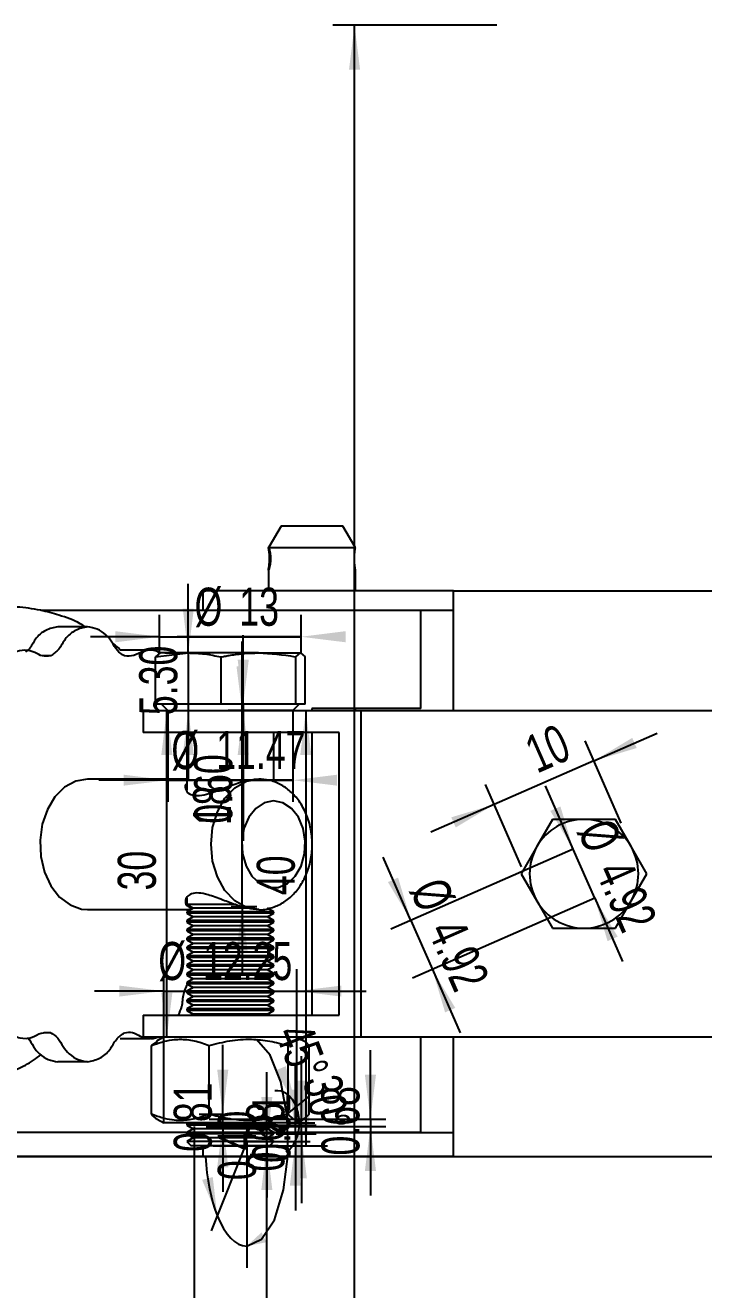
# Model space of a CAD drawing. Header units: millimetres. Extents: x 118 to 1056, y 18 to 712.
# Drawn here: x 273.1 to 335.4, y 325.8 to 442 of the extents above; entities that cross this region are included whole.
import ezdxf

# ---------------------------------------------------------------- set-up
doc = ezdxf.new("R2010")
doc.units = ezdxf.units.MM
doc.layers.add('10', color=7, linetype='Continuous')
doc.styles.add('SLDTEXTSTYLE5', font='TXT', dxfattribs={"width": 0.7})
doc.dimstyles.new('SLDDIMSTYLE0', dxfattribs={"dimtxt": 3.5, "dimasz": 4.08, "dimexe": 0, "dimexo": 0.0625, "dimgap": 0.875, "dimtad": 2, "dimrnd": 1e-09, "dimzin": 12, "dimdsep": 46, "dimtxsty": 'SLDTEXTSTYLE5', "dimsah": 1, "dimcen": 0.09, "dimadec": 0, "dimazin": 3, "dimtfac": 1, "dimtmove": 0, "dimatfit": 0, "dimfxl": 1, "dimfrac": 2, "dimtolj": 1, "dimtzin": 12, "dimarcsym": 0})
doc.dimstyles.new('SLDDIMSTYLE2', dxfattribs={"dimtxt": 3.5, "dimasz": 4.08, "dimexe": 0, "dimexo": 0.0625, "dimgap": 0.875, "dimtad": 2, "dimrnd": 1e-09, "dimzin": 12, "dimdsep": 46, "dimtxsty": 'SLDTEXTSTYLE5', "dimsah": 1, "dimcen": 0.09, "dimadec": 0, "dimazin": 3, "dimtfac": 1, "dimtofl": 0, "dimtmove": 0, "dimatfit": 3, "dimfxl": 1, "dimfrac": 2, "dimtolj": 1, "dimtzin": 12, "dimarcsym": 0})
doc.dimstyles.new('SLDDIMSTYLE3', dxfattribs={"dimtxt": 3.5, "dimasz": 4.08, "dimexe": 0, "dimexo": 0.0625, "dimgap": 0.875, "dimtad": 2, "dimdec": 4, "dimzin": 12, "dimdsep": 46, "dimtxsty": 'SLDTEXTSTYLE5', "dimsah": 1, "dimcen": 0.09, "dimazin": 3, "dimtfac": 1, "dimtofl": 0, "dimtmove": 0, "dimatfit": 3, "dimfxl": 1, "dimfrac": 2, "dimtolj": 1, "dimtzin": 12, "dimarcsym": 0})
doc.dimstyles.new('SLDDIMSTYLE4', dxfattribs={"dimtxt": 3.5, "dimasz": 4.08, "dimexe": 0, "dimexo": 0.0625, "dimgap": 0.875, "dimtad": 2, "dimrnd": 1e-09, "dimzin": 0, "dimdsep": 46, "dimtxsty": 'SLDTEXTSTYLE5', "dimsah": 1, "dimcen": 0.09, "dimadec": 0, "dimazin": 0, "dimtfac": 1, "dimtmove": 0, "dimatfit": 0, "dimfxl": 1, "dimfrac": 2, "dimtolj": 1, "dimtzin": 12, "dimarcsym": 0})
doc.dimstyles.new('SLDDIMSTYLE5', dxfattribs={"dimtxt": 3.5, "dimasz": 4.08, "dimexe": 0, "dimexo": 0.0625, "dimgap": 0.875, "dimtad": 2, "dimrnd": 1e-09, "dimdsep": 46, "dimtxsty": 'SLDTEXTSTYLE5', "dimsah": 1, "dimcen": 0.09, "dimadec": 0, "dimazin": 2, "dimtfac": 1, "dimtmove": 0, "dimatfit": 0, "dimfxl": 1, "dimfrac": 2, "dimtolj": 1, "dimtzin": 12, "dimarcsym": 0})
doc.dimstyles.new('SLDDIMSTYLE8', dxfattribs={"dimtxt": 3.5, "dimasz": 4.08, "dimexe": 0, "dimexo": 0.0625, "dimgap": 0.875, "dimtad": 2, "dimrnd": 1e-09, "dimzin": 4, "dimdsep": 46, "dimtxsty": 'SLDTEXTSTYLE5', "dimsah": 1, "dimcen": 0.09, "dimadec": 0, "dimazin": 1, "dimtfac": 1, "dimtmove": 0, "dimatfit": 0, "dimfxl": 1, "dimfrac": 2, "dimtolj": 1, "dimtzin": 12, "dimarcsym": 0})
doc.dimstyles.new('SLDDIMSTYLE9', dxfattribs={"dimtxt": 3.5, "dimasz": 4.08, "dimexe": 0, "dimexo": 0.0625, "dimgap": 0.875, "dimtad": 2, "dimrnd": 1e-09, "dimzin": 12, "dimdsep": 46, "dimtxsty": 'SLDTEXTSTYLE5', "dimsah": 1, "dimcen": 0, "dimadec": 0, "dimazin": 3, "dimtfac": 1, "dimtmove": 0, "dimatfit": 3, "dimfxl": 1, "dimfrac": 2, "dimtolj": 1, "dimtzin": 12, "dimarcsym": 0})

# ---------------------------------------------------------------- blocks, each defined once
blk = doc.blocks.new('_D_27')
at = {"layer": '10', "transparency": 16777216}
for p, q in [((316.45, 442.01), (301.36, 442.01)), ((303.36, 52.01), (303.36, 442.01)), ((316.45, 52.01), (301.36, 52.01))]:
    blk.add_line(p, q, dxfattribs=at)
for points in [[(303.36, 442.01), (302.85, 437.93), (303.87, 437.93)], [(303.36, 52.01), (303.87, 56.09), (302.85, 56.09)]]:
    blk.add_solid(points, dxfattribs=at)
at = {"layer": '10', "transparency": 16777216, "insert": (298.85, 244.71), "char_height": 3.5, "attachment_point": 1, "rotation": 90, "style": 'SLDTEXTSTYLE5'}
blk.add_mtext('390', dxfattribs=at)
blk = doc.blocks.new('_D_62')
at = {"layer": '10', "transparency": 16777216}
for p, q in [((283.95, 379.01), (288.11, 379.01)), ((286.11, 349.01), (286.11, 379.01)), ((283.95, 349.01), (288.11, 349.01))]:
    blk.add_line(p, q, dxfattribs=at)
for points in [[(286.11, 379.01), (285.6, 374.93), (286.62, 374.93)], [(286.11, 349.01), (286.62, 353.09), (285.6, 353.09)]]:
    blk.add_solid(points, dxfattribs=at)
at = {"layer": '10', "transparency": 16777216, "insert": (281.6, 362.48), "char_height": 3.5, "attachment_point": 1, "rotation": 90, "style": 'SLDTEXTSTYLE5'}
blk.add_mtext('30', dxfattribs=at)
blk = doc.blocks.new('_D_70')
at = {"layer": '10', "transparency": 16777216}
for p, q in [((288.08, 384.31), (288.08, 390.66)), ((285.92, 384.31), (290.08, 384.31)), ((288.08, 384.31), (288.08, 379.01)), ((285.92, 379.01), (290.08, 379.01)), ((288.08, 379.01), (288.08, 372.66))]:
    blk.add_line(p, q, dxfattribs=at)
for points in [[(288.08, 384.31), (288.59, 388.39), (287.57, 388.39)], [(288.08, 379.01), (287.57, 374.93), (288.59, 374.93)]]:
    blk.add_solid(points, dxfattribs=at)
at = {"layer": '10', "transparency": 16777216, "insert": (283.57, 378.6), "char_height": 3.5, "attachment_point": 1, "rotation": 90, "style": 'SLDTEXTSTYLE5'}
blk.add_mtext('5.30', dxfattribs=at)
blk = doc.blocks.new('_D_71')
at = {"layer": '10', "transparency": 16777216}
for p, q in [((286.21, 379.01), (286.21, 370.61)), ((297.68, 379.01), (297.68, 370.61)), ((286.21, 372.61), (279.86, 372.61)), ((297.68, 372.61), (284.95, 372.61)), ((286.21, 372.61), (297.68, 372.61))]:
    blk.add_line(p, q, dxfattribs=at)
for points in [[(286.21, 372.61), (282.13, 373.12), (282.13, 372.11)], [(297.68, 372.61), (301.76, 372.11), (301.76, 373.12)]]:
    blk.add_solid(points, dxfattribs=at)
at = {"layer": '10', "transparency": 16777216, "char_height": 3.5, "attachment_point": 1, "style": 'SLDTEXTSTYLE5'}
for s, insert in [('%%c', (286.53, 377.13)), ('11.47', (290.65, 377.13))]:
    blk.add_mtext(s, dxfattribs=dict(at, insert=insert))
blk = doc.blocks.new('_D_72')
at = {"layer": '10', "transparency": 16777216}
for p, q in [((293.13, 379.61), (293.13, 385.96)), ((298.03, 379.61), (291.76, 379.61)), ((297.65, 379.01), (291.76, 379.01)), ((293.13, 379.61), (293.13, 379.01)), ((293.13, 379.01), (293.13, 367.03))]:
    blk.add_line(p, q, dxfattribs=at)
for points in [[(293.13, 379.61), (293.64, 383.69), (292.62, 383.69)], [(293.13, 379.01), (292.62, 374.93), (293.64, 374.93)]]:
    blk.add_solid(points, dxfattribs=at)
at = {"layer": '10', "transparency": 16777216, "insert": (288.62, 368.62), "char_height": 3.5, "attachment_point": 1, "rotation": 90, "style": 'SLDTEXTSTYLE5'}
blk.add_mtext('0.60', dxfattribs=at)
blk = doc.blocks.new('_D_73')
at = {"layer": '10', "transparency": 16777216}
for p, q in [((285.45, 384.31), (285.45, 387.8)), ((298.45, 384.31), (298.45, 387.8)), ((285.45, 385.8), (279.1, 385.8)), ((285.45, 385.8), (298.45, 385.8)), ((298.45, 385.8), (287.07, 385.8))]:
    blk.add_line(p, q, dxfattribs=at)
for points in [[(285.45, 385.8), (281.37, 386.31), (281.37, 385.29)], [(298.45, 385.8), (302.53, 385.29), (302.53, 386.31)]]:
    blk.add_solid(points, dxfattribs=at)
at = {"layer": '10', "transparency": 16777216, "char_height": 3.5, "attachment_point": 1, "style": 'SLDTEXTSTYLE5'}
for s, insert in [('%%c', (288.66, 390.31)), ('13', (292.77, 390.31))]:
    blk.add_mtext(s, dxfattribs=dict(at, insert=insert))
blk = doc.blocks.new('_D_74')
at = {"layer": '10', "transparency": 16777216}
for p, q in [((293.02, 379.01), (293.02, 385.36)), ((292.02, 379.01), (294.39, 379.01)), ((293.02, 361.01), (293.02, 379.01)), ((292.02, 361.01), (294.39, 361.01)), ((293.02, 361.01), (293.02, 354.66))]:
    blk.add_line(p, q, dxfattribs=at)
for points in [[(293.02, 379.01), (293.53, 383.09), (292.51, 383.09)], [(293.02, 361.01), (292.51, 356.93), (293.53, 356.93)]]:
    blk.add_solid(points, dxfattribs=at)
at = {"layer": '10', "transparency": 16777216, "insert": (288.51, 368.48), "char_height": 3.5, "attachment_point": 1, "rotation": 90, "style": 'SLDTEXTSTYLE5'}
blk.add_mtext('18', dxfattribs=at)
blk = doc.blocks.new('_D_75')
at = {"layer": '10', "transparency": 16777216}
for p, q in [((290.36, 379.01), (300.88, 379.01)), ((298.88, 379.01), (298.88, 339.01)), ((290.36, 339.01), (300.88, 339.01))]:
    blk.add_line(p, q, dxfattribs=at)
for points in [[(298.88, 379.01), (298.37, 374.93), (299.39, 374.93)], [(298.88, 339.01), (299.39, 343.09), (298.37, 343.09)]]:
    blk.add_solid(points, dxfattribs=at)
at = {"layer": '10', "transparency": 16777216, "insert": (294.37, 362.05), "char_height": 3.5, "attachment_point": 1, "rotation": 90, "style": 'SLDTEXTSTYLE5'}
blk.add_mtext('40', dxfattribs=at)
blk = doc.blocks.new('_D_76')
at = {"layer": '10', "transparency": 16777216}
for p, q in [((295.3, 339.41), (295.3, 345.76)), ((293.54, 339.41), (297.3, 339.41)), ((293.54, 339.01), (297.3, 339.01)), ((295.3, 339.41), (295.3, 339.01)), ((295.3, 339.01), (295.3, 334.26))]:
    blk.add_line(p, q, dxfattribs=at)
for points in [[(295.3, 339.41), (295.81, 343.49), (294.79, 343.49)], [(295.3, 339.01), (294.79, 334.93), (295.81, 334.93)]]:
    blk.add_solid(points, dxfattribs=at)
at = {"layer": '10', "transparency": 16777216, "insert": (290.79, 335.85), "char_height": 3.5, "attachment_point": 1, "rotation": 90, "style": 'SLDTEXTSTYLE5'}
blk.add_mtext('0.40', dxfattribs=at)
blk = doc.blocks.new('_D_77')
at = {"layer": '10', "transparency": 16777216}
for q in [(290.17, 331.19), (293.45, 327.78)]:
    blk.add_line((293.45, 339.41), q, dxfattribs=at)
at = {"layer": '10', "transparency": 16777216, "flags": 128}
for points in [[(293.45, 329.78), (294.8, 330.41), (295.99, 332.2), (296.84, 334.94), (297.25, 338.25), (297.17, 341.72), (296.6, 344.88), (295.62, 347.34), (294.36, 348.76)], [(289.66, 338.01), (289.71, 337.25), (289.79, 336.51), (289.9, 335.79), (290.02, 335.09), (290.17, 334.41), (290.34, 333.77), (290.53, 333.17), (290.74, 332.6)], [(290.74, 332.6), (291.02, 331.97), (291.32, 331.4), (291.64, 330.92), (291.98, 330.51), (292.33, 330.19), (292.7, 329.96), (293.07, 329.83), (293.45, 329.78)]]:
    blk.add_lwpolyline(points, dxfattribs=at)
at = {"layer": '10', "transparency": 16777216}
for points in [[(290.74, 332.6), (290.33, 336.13), (289.35, 335.87)], [(293.45, 329.78), (295.27, 330.14), (294.81, 331.04)]]:
    blk.add_solid(points, dxfattribs=at)
at = {"layer": '10', "transparency": 16777216, "insert": (299.31, 350.59), "char_height": 3.5, "attachment_point": 1, "rotation": 291.0732, "style": 'SLDTEXTSTYLE5'}
blk.add_mtext('45°', dxfattribs=at)
blk = doc.blocks.new('_D_78')
at = {"layer": '10', "transparency": 16777216}
for p, q in [((297.92, 340.09), (297.92, 346.44)), ((296.16, 340.09), (299.29, 340.09)), ((297.92, 340.09), (297.92, 339.41)), ((296.16, 339.41), (299.29, 339.41)), ((297.92, 339.41), (297.92, 333.06))]:
    blk.add_line(p, q, dxfattribs=at)
for points in [[(297.92, 340.09), (298.43, 344.17), (297.41, 344.17)], [(297.92, 339.41), (297.41, 335.33), (298.43, 335.33)]]:
    blk.add_solid(points, dxfattribs=at)
at = {"layer": '10', "transparency": 16777216, "insert": (293.41, 336.64), "char_height": 3.5, "attachment_point": 1, "rotation": 90, "style": 'SLDTEXTSTYLE5'}
blk.add_mtext('0.68', dxfattribs=at)
blk = doc.blocks.new('_D_79')
at = {"layer": '10', "transparency": 16777216}
for p, q in [((298.47, 340.9), (298.47, 347.25)), ((296.31, 340.9), (299.84, 340.9)), ((298.47, 340.09), (298.47, 340.9)), ((296.31, 340.09), (299.84, 340.09)), ((298.47, 340.09), (298.47, 333.74))]:
    blk.add_line(p, q, dxfattribs=at)
for points in [[(298.47, 340.9), (298.98, 344.98), (297.97, 344.98)], [(298.47, 340.09), (297.97, 336.01), (298.98, 336.01)]]:
    blk.add_solid(points, dxfattribs=at)
at = {"layer": '10', "transparency": 16777216, "insert": (293.96, 337.43), "char_height": 3.5, "attachment_point": 1, "rotation": 90, "style": 'SLDTEXTSTYLE5'}
blk.add_mtext('0.81', dxfattribs=at)
blk = doc.blocks.new('_D_80')
at = {"layer": '10', "transparency": 16777216}
for p, q in [((285.82, 341.11), (285.82, 355.23)), ((298.07, 341.11), (298.07, 355.23)), ((285.82, 353.23), (279.47, 353.23)), ((285.82, 353.23), (298.07, 353.23)), ((298.07, 353.23), (304.42, 353.23))]:
    blk.add_line(p, q, dxfattribs=at)
for points in [[(285.82, 353.23), (281.74, 353.73), (281.74, 352.72)], [(298.07, 353.23), (302.15, 352.72), (302.15, 353.73)]]:
    blk.add_solid(points, dxfattribs=at)
at = {"layer": '10', "transparency": 16777216, "char_height": 3.5, "attachment_point": 1, "style": 'SLDTEXTSTYLE5'}
for s, insert in [('%%c', (285.33, 357.74)), ('12.25', (289.44, 357.74))]:
    blk.add_mtext(s, dxfattribs=dict(at, insert=insert))
blk = doc.blocks.new('_D_81')
at = {"layer": '10', "transparency": 16777216}
for p, q in [((297.18, 341.91), (299.24, 343.59)), ((297.18, 341.11), (299.71, 341.11))]:
    blk.add_line(p, q, dxfattribs=at)
at = {"layer": '10', "transparency": 16777216, "flags": 128}
for points in [[(298.01, 342.59), (297.85, 342.94), (297.65, 343.25), (297.42, 343.52), (297.17, 343.74), (296.9, 343.9), (296.61, 344.01), (296.32, 344.06), (296.02, 344.06)], [(298.29, 341.11), (298.29, 341.3), (298.28, 341.5), (298.25, 341.69), (298.22, 341.88), (298.18, 342.06), (298.13, 342.24), (298.08, 342.42), (298.01, 342.59)], [(297.09, 338.43), (297.34, 338.63), (297.58, 338.89), (297.79, 339.18), (297.97, 339.52), (298.11, 339.89), (298.21, 340.28), (298.27, 340.69), (298.29, 341.11)]]:
    blk.add_lwpolyline(points, dxfattribs=at)
at = {"layer": '10', "transparency": 16777216}
for points in [[(298.01, 342.59), (297.04, 346.32), (296.1, 345.93)], [(298.29, 341.11), (297.78, 337.03), (298.8, 337.03)]]:
    blk.add_solid(points, dxfattribs=at)
at = {"layer": '10', "transparency": 16777216, "insert": (302.07, 345.75), "char_height": 3.5, "attachment_point": 1, "rotation": 280.9326, "style": 'SLDTEXTSTYLE5'}
blk.add_mtext('30°', dxfattribs=at)
blk = doc.blocks.new('_D_82')
at = {"layer": '10', "transparency": 16777216}
for p, q in [((288.62, 340.77), (288.62, 287.94)), ((295.27, 340.77), (295.27, 287.94)), ((295.27, 289.94), (288.62, 289.94)), ((288.62, 289.94), (298.24, 289.94)), ((295.27, 289.94), (301.62, 289.94))]:
    blk.add_line(p, q, dxfattribs=at)
for points in [[(288.62, 289.94), (284.54, 290.45), (284.54, 289.43)], [(295.27, 289.94), (299.35, 289.43), (299.35, 290.45)]]:
    blk.add_solid(points, dxfattribs=at)
at = {"layer": '10', "transparency": 16777216, "char_height": 3.5, "attachment_point": 1, "style": 'SLDTEXTSTYLE5'}
for s, insert in [('%%c', (286.43, 294.45)), ('6.65', (290.54, 294.45))]:
    blk.add_mtext(s, dxfattribs=dict(at, insert=insert))
blk = doc.blocks.new('_D_83')
at = {"layer": '10', "transparency": 16777216}
for p, q in [((304.82, 341.45), (304.82, 347.8)), ((290.01, 341.45), (306.23, 341.45)), ((290.01, 340.77), (306.23, 340.77)), ((304.82, 341.45), (304.82, 340.77)), ((304.82, 340.77), (304.82, 334.42))]:
    blk.add_line(p, q, dxfattribs=at)
for points in [[(304.82, 341.45), (305.33, 345.53), (304.31, 345.53)], [(304.82, 340.77), (304.31, 336.69), (305.33, 336.69)]]:
    blk.add_solid(points, dxfattribs=at)
at = {"layer": '10', "transparency": 16777216, "insert": (300.31, 338.11), "char_height": 3.5, "attachment_point": 1, "rotation": 90, "style": 'SLDTEXTSTYLE5'}
blk.add_mtext('0.68', dxfattribs=at)
blk = doc.blocks.new('_D_84')
at = {"layer": '10', "transparency": 16777216}
for p, q in [((291.25, 341.92), (291.25, 348.27)), ((289.08, 341.92), (291.25, 341.92)), ((291.25, 341.11), (291.25, 341.92)), ((289.08, 341.11), (291.25, 341.11)), ((291.25, 341.11), (291.25, 334.76))]:
    blk.add_line(p, q, dxfattribs=at)
for points in [[(291.25, 341.92), (291.76, 346), (290.74, 346)], [(291.25, 341.11), (290.74, 337.03), (291.76, 337.03)]]:
    blk.add_solid(points, dxfattribs=at)
at = {"layer": '10', "transparency": 16777216, "insert": (286.74, 338.45), "char_height": 3.5, "attachment_point": 1, "rotation": 90, "style": 'SLDTEXTSTYLE5'}
blk.add_mtext('0.81', dxfattribs=at)
blk = doc.blocks.new('_D_85')
at = {"layer": '10', "transparency": 16777216}
for p, q in [((323.46, 366.26), (306.7, 358.91)), ((308.54, 359.72), (305.98, 365.53)), ((325.43, 361.76), (308.68, 354.41)), ((308.54, 359.72), (310.51, 355.21)), ((310.51, 355.21), (313.06, 349.4))]:
    blk.add_line(p, q, dxfattribs=at)
for points in [[(308.54, 359.72), (307.36, 363.66), (306.43, 363.25)], [(310.51, 355.21), (311.68, 351.27), (312.61, 351.68)]]:
    blk.add_solid(points, dxfattribs=at)
at = {"layer": '10', "transparency": 16777216, "char_height": 3.5, "attachment_point": 1, "rotation": 293.6867, "style": 'SLDTEXTSTYLE5'}
for s, insert in [('%%c', (311.61, 363.95)), ('4.92', (313.26, 360.18))]:
    blk.add_mtext(s, dxfattribs=dict(at, insert=insert))
blk = doc.blocks.new('_D_86')
at = {"layer": '10', "transparency": 16777216}
for p, q in [((325.35, 374.39), (331.17, 376.95)), ((327.87, 368.66), (324.55, 376.23)), ((325.35, 374.39), (316.19, 370.38)), ((318.71, 364.65), (315.39, 372.21)), ((316.19, 370.38), (310.38, 367.83))]:
    blk.add_line(p, q, dxfattribs=at)
for points in [[(325.35, 374.39), (329.29, 375.57), (328.88, 376.5)], [(316.19, 370.38), (312.25, 369.2), (312.66, 368.27)]]:
    blk.add_solid(points, dxfattribs=at)
at = {"layer": '10', "transparency": 16777216, "insert": (318.72, 376.41), "char_height": 3.5, "attachment_point": 1, "rotation": 23.6867, "style": 'SLDTEXTSTYLE5'}
blk.add_mtext('10', dxfattribs=at)
blk = doc.blocks.new('_D_87')
at = {"layer": '10', "transparency": 16777216}
for p, q in [((323.46, 366.26), (320.91, 372.08)), ((325.43, 361.76), (323.46, 366.26)), ((325.43, 361.76), (327.98, 355.94))]:
    blk.add_line(p, q, dxfattribs=at)
for points in [[(323.46, 366.26), (322.28, 370.2), (321.35, 369.79)], [(325.43, 361.76), (326.61, 357.82), (327.54, 358.23)]]:
    blk.add_solid(points, dxfattribs=at)
at = {"layer": '10', "transparency": 16777216, "char_height": 3.5, "attachment_point": 1, "rotation": 293.6867, "style": 'SLDTEXTSTYLE5'}
for s, insert in [('%%c', (327.01, 369.39)), ('4.92', (328.67, 365.62))]:
    blk.add_mtext(s, dxfattribs=dict(at, insert=insert))

msp = doc.modelspace()

# ---------------------------------------------------------------- linework, layer by layer
at = {"color": 7, "linetype": 'Continuous', "lineweight": 25}
for p, q in [((296.60091, 395.97752), (295.47831, 394.03312)), ((302.29151, 395.97752), (296.60091, 395.97752)), ((303.41411, 394.03312), (302.29151, 395.97752)), ((295.4524, 393.97752), (295.47311, 394.02305)), ((303.44001, 393.97752), (295.48257, 393.97752)), ((295.44621, 391.92223), (295.44621, 390.01133)), ((303.44621, 390.01133), (303.44621, 391.92223)), ((289.44621, 388.2188), (289.44621, 390.01133)), ((312.44621, 390.01133), (289.44621, 390.01133)), ((312.44621, 379.01133), (312.44621, 390.01133)), ((312.44621, 390.01133), (336.44621, 390.01133)), ((309.44621, 388.2188), (274.54027, 388.2188)), ((312.44621, 388.2188), (289.44621, 388.2188)), ((309.44621, 379.2188), (309.44621, 388.2188)), ((278.82506, 386.7188), (276.0903, 386.7188)), ((275.43817, 384.03931), (274.67441, 384.03931)), ((284.56721, 384.55649), (281.83245, 384.55649)), ((285.06, 383.94534), (288.07433, 384.31133)), ((285.48877, 384.31133), (285.06, 383.94534)), ((285.06, 379.61133), (285.06, 383.94534)), ((288.07433, 384.31133), (285.44708, 384.31133)), ((294.53177, 384.31133), (288.07433, 384.31133)), ((291.08867, 379.61133), (291.08867, 383.94534)), ((294.53177, 384.31133), (298.40364, 384.31133)), ((297.97487, 383.94534), (298.40364, 384.31133)), ((297.97487, 379.61133), (297.97487, 383.94534)), ((298.40364, 384.31133), (298.83241, 383.94534)), ((298.83241, 379.61133), (298.83241, 383.94534)), ((283.94621, 379.01133), (283.94621, 377.01133)), ((283.94621, 379.01133), (303.94621, 379.01133)), ((291.08867, 379.61133), (285.06, 379.61133)), ((285.61121, 379.61133), (286.21121, 379.01133)), ((297.97487, 379.61133), (291.08867, 379.61133)), ((297.68121, 379.01133), (298.28121, 379.61133)), ((298.83241, 379.61133), (297.97487, 379.61133)), ((309.44621, 379.2188), (299.44621, 379.2188)), ((299.44621, 379.2188), (299.44621, 379.01133)), ((303.44621, 379.01133), (303.44621, 379.2188)), ((303.94621, 379.01133), (303.94621, 349.01133)), ((303.94621, 379.01133), (344.94621, 379.01133)), ((301.94621, 377.01133), (283.94621, 377.01133)), ((287.94621, 377.01133), (287.94621, 371.68406)), ((295.94621, 372.44068), (295.94621, 377.01133)), ((299.44621, 377.01133), (299.44621, 367.00004)), ((301.94621, 351.01133), (301.94621, 377.01133)), ((287.94621, 372.7188), (278.82506, 372.7188)), ((321.55946, 369.01133), (320.11608, 366.51133)), ((328.77633, 366.51133), (327.33296, 369.01133)), ((299.44621, 366.51439), (299.44621, 351.01133)), ((320.11608, 366.51133), (318.6727, 364.01133)), ((330.21971, 364.01133), (328.77633, 366.51133)), ((318.6727, 364.01133), (320.11608, 361.51133)), ((328.77633, 361.51133), (330.21971, 364.01133)), ((287.94621, 361.81046), (287.94621, 361.19463)), ((320.11608, 361.51133), (321.55946, 359.01133)), ((327.33296, 359.01133), (328.77633, 361.51133)), ((278.82506, 360.7188), (288.29378, 360.7188)), ((287.94621, 361.19463), (288.53207, 360.85638)), ((292.45679, 361.19463), (287.94621, 361.19463)), ((288.53207, 360.85638), (287.94621, 360.51813)), ((287.94621, 360.51813), (287.94621, 360.38283)), ((295.94621, 360.51813), (287.94621, 360.51813)), ((287.94621, 360.38283), (288.53207, 360.04458)), ((295.94621, 360.38283), (287.94621, 360.38283)), ((293.52503, 360.85638), (288.53207, 360.85638)), ((295.94621, 360.51813), (295.36034, 360.85638)), ((295.36034, 360.04458), (295.94621, 360.38283)), ((295.94621, 360.38283), (295.94621, 360.51813)), ((288.53207, 360.04458), (287.94621, 359.70633)), ((287.94621, 359.70633), (287.94621, 359.57103)), ((295.94621, 359.70633), (287.94621, 359.70633)), ((287.94621, 359.57103), (288.53207, 359.23278)), ((295.94621, 359.57103), (287.94621, 359.57103)), ((288.53207, 359.23278), (287.94621, 358.89453)), ((295.36034, 360.04458), (288.53207, 360.04458)), ((295.36034, 359.23278), (288.53207, 359.23278)), ((295.94621, 359.70633), (295.36034, 360.04458)), ((295.36034, 359.23278), (295.94621, 359.57103)), ((295.94621, 358.89453), (295.36034, 359.23278)), ((295.94621, 359.57103), (295.94621, 359.70633)), ((287.94621, 358.89453), (287.94621, 358.75923)), ((295.94621, 358.89453), (287.94621, 358.89453)), ((287.94621, 358.75923), (288.53207, 358.42098)), ((295.94621, 358.75923), (287.94621, 358.75923)), ((288.53207, 358.42098), (287.94621, 358.08273)), ((287.94621, 358.08273), (287.94621, 357.94743)), ((295.94621, 358.08273), (287.94621, 358.08273)), ((295.36034, 358.42098), (288.53207, 358.42098)), ((295.36034, 358.42098), (295.94621, 358.75923)), ((295.94621, 358.08273), (295.36034, 358.42098)), ((295.94621, 358.75923), (295.94621, 358.89453)), ((295.94621, 357.94743), (295.94621, 358.08273)), ((287.94621, 357.94743), (288.53207, 357.60918)), ((295.94621, 357.94743), (287.94621, 357.94743)), ((288.53207, 357.60918), (287.94621, 357.27093)), ((287.94621, 357.27093), (287.94621, 357.13563)), ((295.94621, 357.27093), (287.94621, 357.27093)), ((287.94621, 357.13563), (288.53207, 356.79738)), ((295.94621, 357.13563), (287.94621, 357.13563)), ((295.36034, 357.60918), (288.53207, 357.60918)), ((295.36034, 357.60918), (295.94621, 357.94743)), ((295.94621, 357.27093), (295.36034, 357.60918)), ((295.36034, 356.79738), (295.94621, 357.13563)), ((295.94621, 357.13563), (295.94621, 357.27093)), ((288.53207, 356.79738), (287.94621, 356.45913)), ((287.94621, 356.45913), (287.94621, 356.32383)), ((295.94621, 356.45913), (287.94621, 356.45913)), ((287.94621, 356.32383), (288.53207, 355.98558)), ((295.94621, 356.32383), (287.94621, 356.32383)), ((288.53207, 355.98558), (287.94621, 355.64733)), ((295.36034, 356.79738), (288.53207, 356.79738)), ((295.36034, 355.98558), (288.53207, 355.98558)), ((295.94621, 356.45913), (295.36034, 356.79738)), ((295.36034, 355.98558), (295.94621, 356.32383)), ((295.94621, 355.64733), (295.36034, 355.98558)), ((295.94621, 356.32383), (295.94621, 356.45913)), ((287.94621, 355.64733), (287.94621, 355.51203)), ((295.94621, 355.64733), (287.94621, 355.64733)), ((287.94621, 355.51203), (288.53207, 355.17378)), ((295.94621, 355.51203), (287.94621, 355.51203)), ((288.53207, 355.17378), (287.94621, 354.83553)), ((287.94621, 354.83553), (287.94621, 354.70023)), ((295.94621, 354.83553), (287.94621, 354.83553)), ((287.94621, 354.70023), (288.53207, 354.36198)), ((295.94621, 354.70023), (287.94621, 354.70023)), ((295.36034, 355.17378), (288.53207, 355.17378)), ((295.36034, 355.17378), (295.94621, 355.51203)), ((295.94621, 354.83553), (295.36034, 355.17378)), ((295.36034, 354.36198), (295.94621, 354.70023)), ((295.94621, 355.51203), (295.94621, 355.64733)), ((295.94621, 354.70023), (295.94621, 354.83553)), ((288.53207, 354.36198), (287.94621, 354.02373)), ((287.94621, 354.02373), (287.94621, 353.88843)), ((295.94621, 354.02373), (287.94621, 354.02373)), ((287.94621, 353.88843), (288.53207, 353.55018)), ((295.94621, 353.88843), (287.94621, 353.88843)), ((288.53207, 353.55018), (287.94621, 353.21193)), ((288.07821, 354.03931), (288.50146, 354.37965)), ((295.36034, 354.36198), (288.53207, 354.36198)), ((295.36034, 353.55018), (288.53207, 353.55018)), ((295.94621, 354.02373), (295.36034, 354.36198)), ((295.36034, 353.55018), (295.94621, 353.88843)), ((295.94621, 353.21193), (295.36034, 353.55018)), ((295.94621, 353.88843), (295.94621, 354.02373)), ((287.94621, 353.21193), (287.94621, 353.07663)), ((295.94621, 353.21193), (287.94621, 353.21193)), ((287.94621, 353.07663), (288.53207, 352.73838)), ((295.94621, 353.07663), (287.94621, 353.07663)), ((288.53207, 352.73838), (287.94621, 352.40013)), ((287.94621, 352.40013), (287.94621, 352.26483)), ((295.94621, 352.40013), (287.94621, 352.40013)), ((287.94621, 352.26483), (288.53207, 351.92658)), ((295.94621, 352.26483), (287.94621, 352.26483)), ((295.36034, 352.73838), (288.53207, 352.73838)), ((295.36034, 352.73838), (295.94621, 353.07663)), ((295.94621, 352.40013), (295.36034, 352.73838)), ((295.36034, 351.92658), (295.94621, 352.26483)), ((295.94621, 353.07663), (295.94621, 353.21193)), ((295.94621, 352.26483), (295.94621, 352.40013)), ((288.53207, 351.92658), (287.94621, 351.58833)), ((287.94621, 351.58833), (287.94621, 351.45303)), ((295.94621, 351.58833), (287.94621, 351.58833)), ((287.94621, 351.45303), (288.53207, 351.11478)), ((295.94621, 351.45303), (287.94621, 351.45303)), ((288.53207, 351.11478), (288.35289, 351.01133)), ((295.36034, 351.92658), (288.53207, 351.92658)), ((295.36034, 351.11478), (288.53207, 351.11478)), ((295.94621, 351.58833), (295.36034, 351.92658)), ((295.36034, 351.11478), (295.94621, 351.45303)), ((295.53952, 351.01133), (295.36034, 351.11478)), ((295.94621, 351.45303), (295.94621, 351.58833)), ((283.94621, 351.01133), (283.94621, 349.01133)), ((283.94621, 351.01133), (301.94621, 351.01133)), ((275.43817, 349.39829), (274.81774, 349.39829)), ((281.83245, 348.8811), (284.56721, 348.8811)), ((283.94621, 349.01133), (303.94621, 349.01133)), ((285.82121, 349.01133), (285.16601, 348.63305)), ((298.68416, 348.65744), (298.07121, 349.01133)), ((303.94621, 349.01133), (344.94621, 349.01133)), ((309.44621, 340.2188), (309.44621, 349.01133)), ((312.44621, 338.01133), (312.44621, 349.01133)), ((285.21586, 348.5467), (284.69486, 348.21427)), ((284.69486, 341.90839), (284.69486, 348.21427)), ((289.99789, 341.90839), (289.99789, 348.21427)), ((297.24923, 341.90839), (297.24923, 348.21427)), ((299.19755, 341.90839), (299.19755, 348.21427)), ((278.82506, 346.7188), (276.0903, 346.7188)), ((285.21396, 341.46192), (285.82121, 341.11133)), ((296.27381, 341.11133), (285.82121, 341.11133)), ((288.07854, 341.11133), (287.94621, 341.03493)), ((287.94621, 341.03493), (287.94621, 340.89963)), ((295.94621, 341.03493), (287.94621, 341.03493)), ((287.94621, 340.89963), (288.53207, 340.56138)), ((295.94621, 340.89963), (287.94621, 340.89963)), ((295.36034, 340.56138), (295.94621, 340.89963)), ((295.94621, 341.03493), (295.81388, 341.11133)), ((295.94621, 340.89963), (295.94621, 341.03493)), ((298.07121, 341.11133), (296.27381, 341.11133)), ((298.07121, 341.11133), (298.67845, 341.46192)), ((287.94621, 340.2188), (226.94703, 340.2188)), ((288.53207, 340.56138), (287.94621, 340.22313)), ((287.94621, 340.22313), (287.94621, 340.08783)), ((295.94621, 340.22313), (287.94621, 340.22313)), ((287.94621, 340.08783), (288.53207, 339.74958)), ((295.94621, 340.08783), (287.94621, 340.08783)), ((288.53207, 339.74958), (287.94621, 339.41133)), ((295.36034, 340.56138), (288.53207, 340.56138)), ((295.36034, 339.74958), (288.53207, 339.74958)), ((295.94621, 340.22313), (295.36034, 340.56138)), ((295.36034, 339.74958), (295.94621, 340.08783)), ((295.94621, 339.41133), (295.36034, 339.74958)), ((295.94621, 340.08783), (295.94621, 340.22313)), ((295.94621, 340.2188), (312.44621, 340.2188)), ((309.44621, 340.2188), (295.94621, 340.2188)), ((287.94621, 339.41133), (288.34621, 339.01133)), ((295.94621, 339.41133), (287.94621, 339.41133)), ((295.54621, 339.01133), (288.34621, 339.01133)), ((289.44621, 338.01133), (289.44621, 339.01133)), ((295.54621, 339.01133), (295.94621, 339.41133)), ((215.44621, 338.01084), (433.44621, 338.01084)), ((215.44621, 338.01074), (433.44621, 338.01074)), ((312.44621, 338.01133), (228.44621, 338.01133)), ((312.44621, 338.01133), (336.44621, 338.01133)), ((314.44621, 338.01084), (314.44621, 338.01133)), ((334.44621, 338.01133), (334.44621, 338.01084))]:
    msp.add_line(p, q, dxfattribs=at)
at = {"color": 7, "linetype": 'Continuous', "lineweight": 25, "flags": 128}
for points in [[(278.82506, 372.7188), (277.73614, 372.5303), (276.71563, 371.97664), (275.82767, 371.09261), (275.12805, 369.93376), (274.66073, 368.5729), (274.45506, 367.09554), (274.52398, 365.59451), (274.86315, 364.16412), (275.45126, 362.89425), (276.25136, 361.8647), (277.21317, 361.14014), (278.27627, 360.76611), (278.82506, 360.7188)], [(294.54992, 360.7188), (293.41664, 360.92324), (292.3606, 361.52264), (291.45375, 362.47616), (290.75791, 363.7188), (290.32048, 365.16588), (290.17128, 366.7188), (290.32048, 368.27171), (290.75791, 369.7188), (291.45375, 370.96144), (292.3606, 371.91495), (293.41664, 372.51435), (294.54992, 372.7188)], [(295.9173, 370.7188), (295.05688, 370.54109), (294.27291, 370.02375), (293.63506, 369.21276), (293.19999, 368.18016), (293.00637, 367.01772), (293.07139, 365.82871), (293.38929, 364.7188), (293.93181, 363.78659), (294.65075, 363.11492), (295.48223, 362.76347), (296.35236, 362.76347), (297.18384, 363.11492), (297.90278, 363.78659), (298.4453, 364.7188), (298.7632, 365.82871), (298.82823, 367.01772), (298.6346, 368.18016), (298.19953, 369.21276), (297.56168, 370.02375), (296.77771, 370.54109), (295.9173, 370.7188)]]:
    msp.add_lwpolyline(points, dxfattribs=at)
at = {"color": 7, "linetype": 'Continuous', "lineweight": 25}
for start, end in [(90, 150), (30, 90), (150, 210), (330, 30), (210, 270), (270, 330)]:
    msp.add_arc((324.44621, 364.01133), 5, start, end, dxfattribs=at)
for points, knots in [([(295.47892, 394.03277), (295.4817, 394.03778), (295.48953, 394.0519), (295.49343, 394.04576), (295.4916, 394.02039), (295.48508, 393.98943), (295.48257, 393.97752)], [0, 0, 0, 0, 0.170732257, 0.480982192, 0.800237702, 1, 1, 1, 1]), ([(295.48257, 393.97752), (295.48958, 393.9569), (295.50375, 393.9152), (295.53006, 393.82318), (295.55868, 393.70679), (295.58717, 393.56497), (295.61182, 393.40396), (295.62937, 393.23187), (295.63819, 393.05175), (295.63737, 392.87407), (295.62737, 392.69957), (295.60966, 392.53546), (295.58558, 392.38157), (295.55752, 392.24314), (295.52764, 392.12232), (295.49923, 392.02517), (295.47475, 391.95416), (295.45705, 391.91348), (295.44704, 391.90292), (295.44519, 391.92191), (295.45083, 391.96943), (295.46267, 392.04301), (295.47936, 392.14265), (295.49868, 392.26559), (295.51841, 392.41095), (295.53556, 392.57263), (295.54791, 392.74776), (295.55351, 392.92603), (295.55192, 393.10544), (295.5437, 393.27706), (295.52985, 393.44125), (295.51224, 393.59236), (295.49261, 393.72949), (295.47512, 393.83785), (295.46105, 393.92167), (295.4553, 393.95879), (295.4524, 393.97752)], [0, 0, 0, 0, 0.026316112, 0.053220975, 0.083021661, 0.11365654, 0.143937714, 0.175135714, 0.204717159, 0.235206804, 0.263988818, 0.293589073, 0.322718925, 0.35264159, 0.382709555, 0.413640063, 0.443807451, 0.474900899, 0.504196546, 0.534372832, 0.563191528, 0.592815957, 0.622213943, 0.652418403, 0.682626046, 0.713717756, 0.743718429, 0.77464805, 0.803675173, 0.833559126, 0.862391029, 0.892013398, 0.921699309, 0.9522098, 0.975893302, 1, 1, 1, 1]), ([(303.44545, 391.92223), (303.44567, 391.92364), (303.44676, 391.93034), (303.4412, 391.97088), (303.42984, 392.04262), (303.41303, 392.14276), (303.39375, 392.26556), (303.374, 392.41096), (303.35686, 392.57263), (303.3445, 392.74776), (303.33891, 392.92603), (303.34049, 393.10544), (303.34871, 393.27706), (303.36256, 393.44125), (303.38017, 393.59236), (303.3998, 393.72949), (303.4173, 393.83785), (303.43137, 393.92167), (303.43711, 393.95879), (303.44001, 393.97752)], [0, 0, 0, 0, 0.016242227, 0.077129172, 0.139718437, 0.201829285, 0.265644014, 0.32946547, 0.395154746, 0.458538924, 0.523885744, 0.585213046, 0.648350623, 0.709265473, 0.771850385, 0.834569546, 0.899030847, 0.949068369, 1, 1, 1, 1]), ([(303.44001, 393.97752), (303.43223, 393.99542), (303.42101, 394.02125), (303.41526, 394.03006), (303.41349, 394.03277)], [0, 0, 0, 0, 0.6931273903, 1, 1, 1, 1]), ([(278.60579, 386.7188), (278.45417, 386.81545), (277.69869, 387.29702), (276.30345, 387.76018), (274.35841, 388.30759), (272.34293, 388.57451), (270.13379, 388.56986), (268.03147, 388.2616), (266.17996, 387.73195), (264.62156, 387.10148), (263.14324, 386.33876), (261.51438, 385.28574), (259.38293, 383.53617), (257.08998, 380.94369), (255.32373, 378.05182), (254.13864, 375.46215), (253.29022, 373.06383), (252.5373, 370.09261), (252.32153, 367.89658), (252.20574, 366.7181)], [0, 0, 0, 0, 0.014061197, 0.070063903, 0.116993933, 0.176080063, 0.233130911, 0.29495486, 0.346447848, 0.38686126, 0.42823091, 0.477875065, 0.538776311, 0.640360303, 0.735838972, 0.784719837, 0.844661685, 0.916639413, 1, 1, 1, 1]), ([(276.0903, 386.7188), (275.7165, 386.63883), (274.97272, 386.47971), (274.03033, 385.73384), (273.60757, 384.76158), (273.23444, 384.48039), (273.12128, 384.39511)], [0, 0, 0, 0, 0.321779439, 0.640279394, 0.890908074, 1, 1, 1, 1]), ([(278.82506, 386.7188), (278.45056, 386.63993), (277.70539, 386.48299), (276.77258, 385.72203), (276.23365, 384.59478), (275.70276, 384.22407), (275.43817, 384.03931)], [0, 0, 0, 0, 0.282280463, 0.561684005, 0.781547586, 1, 1, 1, 1]), ([(282.21195, 384.03931), (281.98096, 384.18408), (281.51954, 384.47327), (281.08466, 385.33496), (280.48789, 386.06087), (279.7088, 386.55402), (279.11984, 386.66383), (278.82506, 386.7188)], [0, 0, 0, 0, 0.186139916, 0.371831606, 0.557475407, 0.77850994, 1, 1, 1, 1]), ([(281.87894, 384.55649), (281.73804, 384.70927), (281.52349, 384.9419), (281.26122, 385.09018), (281.17119, 385.14109)], [0, 0, 0, 0, 0.656727008, 1, 1, 1, 1]), ([(275.43817, 384.03931), (275.1853, 384.00642), (274.68018, 383.94073), (273.98915, 384.38903), (273.20745, 384.6088), (272.35279, 384.5021), (271.80267, 384.19367), (271.52733, 384.03931)], [0, 0, 0, 0, 0.186139916, 0.371831606, 0.557475407, 0.77850994, 1, 1, 1, 1]), ([(285.49381, 384.31133), (285.3455, 384.38452), (284.84517, 384.63142), (283.97977, 384.57324), (283.10394, 383.97737), (282.50864, 384.01871), (282.21195, 384.03931)], [0, 0, 0, 0, 0.140901461, 0.475342927, 0.738516036, 1, 1, 1, 1]), ([(288.07433, 384.31133), (288.57783, 384.29327), (289.58931, 384.25698), (290.5874, 384.04952), (291.08867, 383.94534)], [0, 0, 0, 0, 0.4977806311, 1, 1, 1, 1]), ([(291.08867, 383.94534), (291.23243, 383.9731), (291.52002, 384.02863), (292.23388, 384.14788), (293.23664, 384.27888), (294.09935, 384.3005), (294.53177, 384.31133)], [0, 0, 0, 0, 0.12645494, 0.252950784, 0.625551692, 1, 1, 1, 1]), ([(294.53177, 384.31133), (295.65502, 384.24442), (296.80943, 384.17565), (297.94424, 383.95139), (297.97487, 383.94534)], [0, 0, 0, 0, 0.973004784, 1, 1, 1, 1]), ([(287.94621, 372.31149), (287.93704, 372.30495), (287.77229, 372.1874), (287.78996, 371.80457), (288.05996, 371.36334), (288.71547, 371.15086), (289.51044, 371.23387), (290.47277, 371.53816), (291.62936, 371.99624), (292.87828, 372.45005), (293.90438, 372.69052), (294.38067, 372.71138), (294.54992, 372.7188)], [0, 0, 0, 0, 0.0071901228, 0.1292643376, 0.270385007, 0.3706413371, 0.4712145135, 0.5675498047, 0.683575099, 0.8244275139, 0.9376104881, 1, 1, 1, 1]), ([(294.55206, 360.71995), (294.55474, 360.71957), (294.93529, 360.66523), (295.70254, 360.85252), (296.75504, 361.28114), (297.67951, 362.00608), (298.44763, 362.95012), (299.03077, 364.09768), (299.39459, 365.39764), (299.51211, 366.78441), (299.36931, 368.18325), (298.96289, 369.52113), (298.32065, 370.68156), (297.4949, 371.60691), (296.54931, 372.26115), (295.54732, 372.65165), (294.86575, 372.69753), (294.54992, 372.7188)], [0, 0, 0, 0, 0.00049502, 0.070365625, 0.138950898, 0.207966167, 0.27887671, 0.352130492, 0.427194715, 0.50327289, 0.580027161, 0.657599035, 0.736119231, 0.806816905, 0.875406303, 0.942263491, 1, 1, 1, 1]), ([(324.44621, 369.01133), (323.7228, 369.01133), (322.75429, 369.01133), (321.80076, 369.01133), (321.55946, 369.01133)], [0, 0, 0, 0, 0.7469332994, 1, 1, 1, 1]), ([(327.33296, 369.01133), (327.30727, 369.01133), (326.35584, 369.01133), (325.38796, 369.01133), (324.44621, 369.01133)], [0, 0, 0, 0, 0.026995216, 1, 1, 1, 1]), ([(252.20574, 366.7181), (252.17619, 365.37079), (252.11975, 362.79819), (252.67383, 359.2392), (253.52948, 356.21887), (254.67069, 353.52841), (256.02706, 351.24544), (257.54579, 349.3598), (258.99228, 347.9804), (260.36775, 346.95934), (261.81258, 346.12399), (263.34684, 345.47922), (265.08953, 345.0224), (266.91162, 344.82823), (268.75348, 344.93397), (270.57144, 345.317), (272.26512, 345.9684), (273.6222, 346.67655), (274.31184, 347.21025), (274.53185, 347.38051)], [0, 0, 0, 0, 0.0935352931, 0.1785984851, 0.2548754879, 0.3228507507, 0.3994612175, 0.4625710382, 0.5180360793, 0.5659008586, 0.6081117889, 0.6605666611, 0.7088542564, 0.7644938398, 0.8197502128, 0.86937646, 0.9262775615, 0.9764802166, 1, 1, 1, 1]), ([(294.54992, 360.7188), (294.23224, 360.74294), (293.59797, 360.79114), (292.43278, 361.1414), (291.1781, 361.61981), (290.0008, 362.07686), (289.01502, 362.28607), (288.3477, 362.20417), (287.91533, 361.89825), (287.75562, 361.44708), (287.91427, 361.00576), (288.32375, 360.87134), (288.47308, 360.82232)], [0, 0, 0, 0, 0.100404569, 0.200466846, 0.309144437, 0.434778294, 0.524032331, 0.613568443, 0.699331742, 0.802624231, 0.928019272, 1, 1, 1, 1]), ([(321.55946, 359.01133), (321.80076, 359.01133), (322.75429, 359.01133), (323.7228, 359.01133), (324.44621, 359.01133)], [0, 0, 0, 0, 0.2530667006, 1, 1, 1, 1]), ([(324.44621, 359.01133), (325.38796, 359.01133), (326.35584, 359.01133), (327.30727, 359.01133), (327.33296, 359.01133)], [0, 0, 0, 0, 0.9730047843, 1, 1, 1, 1]), ([(287.17682, 351.01133), (287.29571, 351.26585), (287.57527, 351.86439), (287.57572, 352.9496), (287.87229, 353.57314), (288.00586, 353.85399)], [0, 0, 0, 0, 0.289076007, 0.679795397, 1, 1, 1, 1]), ([(271.52733, 349.39829), (271.88043, 349.21001), (272.58303, 348.83538), (273.66853, 348.85527), (274.54658, 349.46225), (275.14161, 349.41956), (275.43817, 349.39829)], [0, 0, 0, 0, 0.282280463, 0.561684005, 0.781547586, 1, 1, 1, 1]), ([(273.26275, 348.96299), (273.29349, 348.94033), (273.54409, 348.75561), (273.82095, 348.08639), (274.43063, 347.38199), (275.20571, 346.88216), (275.79524, 346.77329), (276.0903, 346.7188)], [0, 0, 0, 0, 0.03091944, 0.252026496, 0.473076529, 0.736267062, 1, 1, 1, 1]), ([(275.43817, 349.39829), (275.66916, 349.25352), (276.13057, 348.96432), (276.56545, 348.10263), (277.16223, 347.37672), (277.94132, 346.88357), (278.53028, 346.77376), (278.82506, 346.7188)], [0, 0, 0, 0, 0.186139916, 0.371831606, 0.557475407, 0.77850994, 1, 1, 1, 1]), ([(278.82506, 346.7188), (279.19955, 346.79767), (279.94472, 346.95461), (280.87754, 347.71556), (281.41647, 348.84281), (281.94736, 349.21353), (282.21195, 349.39829)], [0, 0, 0, 0, 0.282280463, 0.561684005, 0.781547586, 1, 1, 1, 1]), ([(282.21195, 349.39829), (282.46475, 349.43146), (282.96975, 349.49771), (283.66172, 349.04519), (284.43962, 348.84247), (285.0173, 348.86299), (285.30824, 349.00535), (285.32047, 349.01133)], [0, 0, 0, 0, 0.23615642, 0.471744174, 0.707271171, 0.987698523, 1, 1, 1, 1]), ([(284.69486, 348.21427), (285.0086, 348.3327), (285.63869, 348.57054), (286.7279, 348.79891), (287.96592, 348.81435), (289.0989, 348.56036), (289.76972, 348.30211), (289.99789, 348.21427)], [0, 0, 0, 0, 0.180936658, 0.363381698, 0.612418148, 0.868168619, 1, 1, 1, 1]), ([(289.99789, 348.21427), (290.62725, 348.38195), (291.89961, 348.72095), (293.7848, 348.84497), (295.58693, 348.66294), (296.69176, 348.36473), (297.24923, 348.21427)], [0, 0, 0, 0, 0.264602269, 0.534942203, 0.765340265, 1, 1, 1, 1]), ([(297.24923, 348.21427), (297.41833, 348.38195), (297.7602, 348.72095), (298.26672, 348.84497), (298.75092, 348.66294), (299.04777, 348.36473), (299.19755, 348.21427)], [0, 0, 0, 0, 0.264602269, 0.534942203, 0.765340265, 1, 1, 1, 1]), ([(284.69486, 341.90839), (284.86307, 341.71093), (285.03458, 341.50957), (285.21199, 341.46531), (285.21542, 341.46445)], [0, 0, 0, 0, 0.980670396, 1, 1, 1, 1]), ([(289.99789, 341.90839), (289.76972, 341.82055), (289.10998, 341.56656), (287.97766, 341.30983), (286.74223, 341.32127), (285.64161, 341.55126), (285.01148, 341.78896), (284.69486, 341.90839)], [0, 0, 0, 0, 0.1318318306, 0.381174161, 0.6366164263, 0.8174148484, 1, 1, 1, 1]), ([(297.24923, 341.90839), (296.61987, 341.74071), (295.34751, 341.40171), (293.46232, 341.27769), (291.66019, 341.45972), (290.55536, 341.75792), (289.99789, 341.90839)], [0, 0, 0, 0, 0.2646022686, 0.5349422032, 0.7653402646, 1, 1, 1, 1]), ([(299.19755, 341.90839), (299.02845, 341.74071), (298.68659, 341.40171), (298.18007, 341.27769), (297.69587, 341.45972), (297.39902, 341.75792), (297.24923, 341.90839)], [0, 0, 0, 0, 0.264602269, 0.534942203, 0.765340265, 1, 1, 1, 1])]:
    msp.add_open_spline(points, degree=3, knots=knots, dxfattribs=at)

# ---------------------------------------------------------------- dimensions: what is measured, and where the dimension line sits
at = {"layer": '10'}
for base, p1, p2, angle, dimstyle, picture, middle in [((301.19269, 442.01133), (316.44621, 52.01133), (316.44621, 442.01133), 90, 'SLDDIMSTYLE2', '_D_27', (301.19269, 247.01133)), ((285.91754, 379.01133), (285.91754, 384.31133), (285.91754, 379.01133), 90, 'SLDDIMSTYLE8', '_D_70', (285.91754, 381.66133)), ((290.9684, 379.01133), (298.02532, 379.61133), (297.64904, 379.01133), 90, 'SLDDIMSTYLE4', '_D_72', (290.9684, 371.68513)), ((290.85717, 379.01133), (292.0192, 361.01133), (292.0192, 379.01133), 90, 'SLDDIMSTYLE0', '_D_74', (290.85717, 370.01133)), ((283.94621, 379.01133), (283.94621, 349.01133), (283.94621, 379.01133), 90, 'SLDDIMSTYLE2', '_D_62', (283.94621, 364.01133)), ((296.71554, 339.01133), (290.35509, 379.01133), (290.35509, 339.01133), 90, 'SLDDIMSTYLE2', '_D_75', (296.71554, 363.58186)), ((315.3245, 372.35827), (327.86528, 368.66356), (318.70772, 364.64621), 23.6866915, 'SLDDIMSTYLE0', '_D_86', (321.06625, 374.87713)), ((289.08406, 341.92313), (289.08406, 341.11133), (289.08406, 341.92313), 90, 'SLDDIMSTYLE5', '_D_84', (289.08406, 341.51723)), ((302.6556, 340.77308), (290.00521, 341.44958), (290.00521, 340.77308), 90, 'SLDDIMSTYLE5', '_D_83', (302.6556, 341.17224)), ((295.75731, 339.41133), (296.16382, 340.08783), (296.16382, 339.41133), 90, 'SLDDIMSTYLE5', '_D_78', (295.75731, 339.69461)), ((296.3098, 340.89963), (296.3098, 340.08783), (296.3098, 340.89963), 90, 'SLDDIMSTYLE5', '_D_79', (296.3098, 340.49373)), ((293.13732, 339.01133), (293.53732, 339.41133), (293.53732, 339.01133), 90, 'SLDDIMSTYLE4', '_D_76', (293.13732, 338.91133))]:
    dim = msp.add_linear_dim(base=base, p1=p1, p2=p2, angle=angle, dimstyle=dimstyle, dxfattribs=at)
    dim.commit()
    dim.dimension.update_dxf_attribs({"geometry": picture, "text_midpoint": middle, "dimtype": 160})
for base, p1, p2, angle, picture, middle in [((298.44621, 387.96287), (285.44621, 384.31133), (298.44621, 384.31133), 0, '_D_73', (292.24753, 387.96287)), ((297.68121, 374.77796), (286.21121, 379.01133), (297.68121, 379.01133), 0, '_D_71', (292.42025, 374.77796)), ((312.49183, 356.08237), (323.45854, 366.26271), (325.43387, 361.75994), 293.6866915, '_D_85', (311.51273, 358.31421)), ((298.07121, 355.38859), (285.82121, 341.11133), (298.07121, 341.11133), 0, '_D_80', (291.22079, 355.38859)), ((288.62271, 289.94148), (295.26971, 340.77308), (288.62271, 340.77308), 0, '_D_82', (291.54158, 289.94148))]:
    dim = msp.add_linear_dim(base=base, p1=p1, p2=p2, angle=angle, text='%%c<>', dimstyle='SLDDIMSTYLE0', dxfattribs=at)
    dim.commit()
    dim.dimension.update_dxf_attribs({"geometry": picture, "text_midpoint": middle, "dimtype": 160})
dim = msp.add_diameter_dim_2p(p1=(325.43387, 361.75994), p2=(323.45854, 366.26271), dimstyle='SLDDIMSTYLE9', dxfattribs=at)
dim.commit()
dim.dimension.update_dxf_attribs({"geometry": '_D_87', "text_midpoint": (324.94005, 362.88565), "dimtype": 163})
for base, line1, line2, picture, middle in [((291.97941, 330.51283), ((296.25829, 346.4824), (293.44557, 339.41133)), ((293.44557, 349.41133), (293.44557, 339.41133)), '_D_77', (296.19741, 346.11284)), ((298.22175, 341.8769), ((297.17847, 341.11133), (296.20304, 341.11133)), ((296.20304, 341.11133), (297.17847, 341.90839)), '_D_81', (298.21899, 341.89136))]:
    dim = msp.add_angular_dim_2l(base=base, line1=line1, line2=line2, dimstyle='SLDDIMSTYLE3', dxfattribs=at)
    dim.commit()
    dim.dimension.update_dxf_attribs({"geometry": picture, "text_midpoint": middle, "dimtype": 162})

doc.saveas('drawing.dxf')
